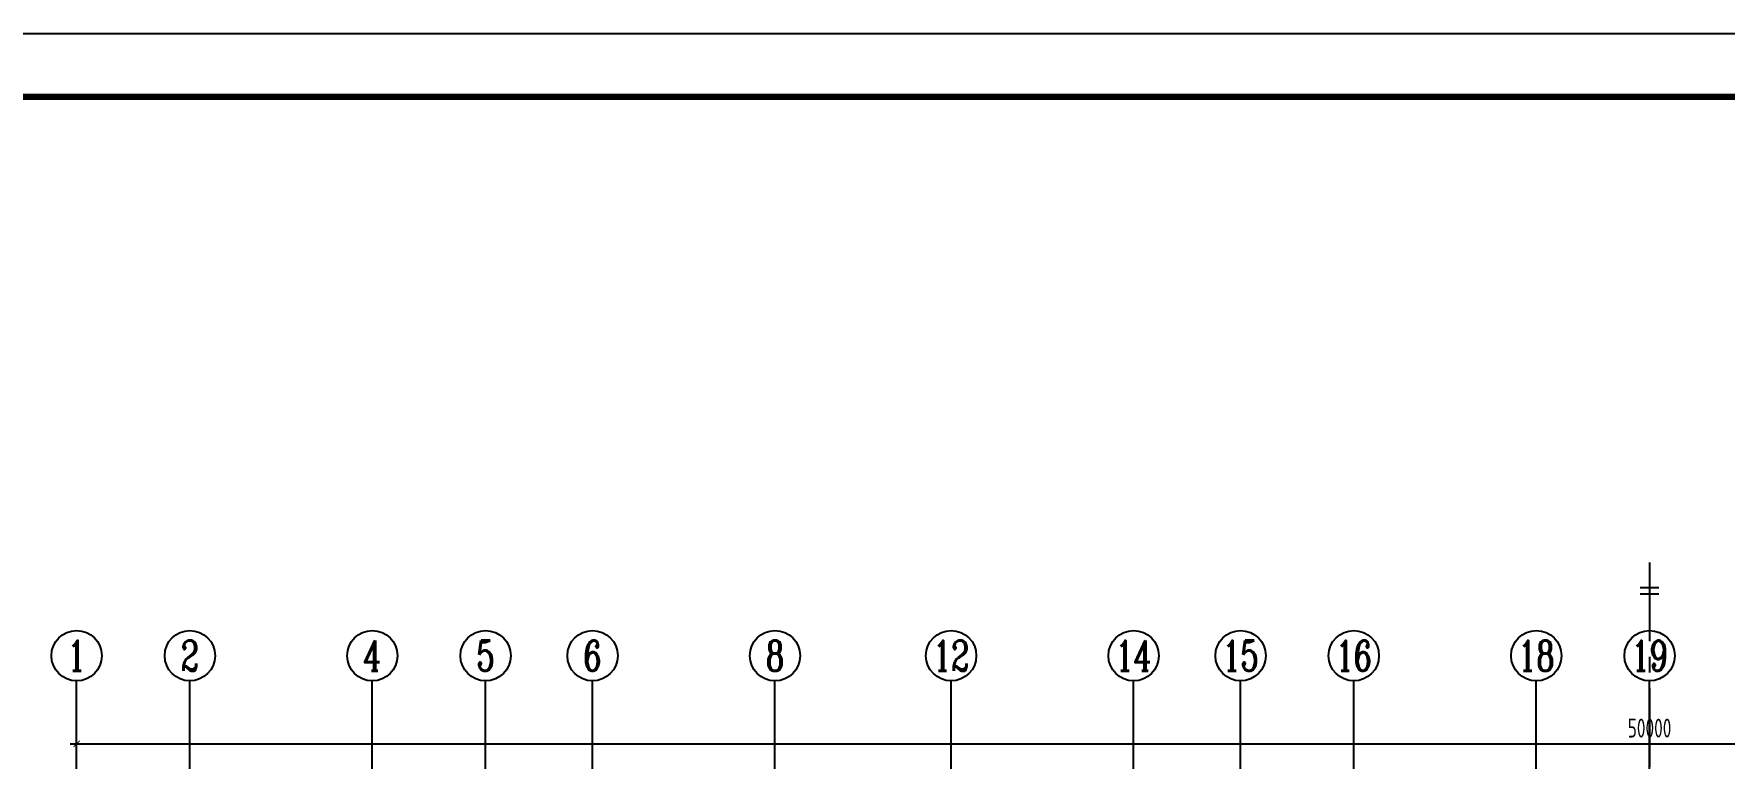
# Model space of a CAD drawing. Extents: x -812054 to 22247, y -644080 to 1003627.
# Drawn here: x -368141 to -341274, y -484185 to -472676 of the extents above; entities that cross this region are included whole.
import ezdxf
from ezdxf.enums import TextEntityAlignment as Align

# ---------------------------------------------------------------- set-up
doc = ezdxf.new("R2010")
doc.units = 0
doc.header["$LTSCALE"] = 1000
doc.linetypes.add('CENTER', pattern=[2, 1.25, -0.25, 0.25, -0.25])
doc.linetypes.add('DOTE', pattern=[2.42, 2, -0.2, 0.02, -0.2])
doc.layers.get('0').update_dxf_attribs({"linetype": 'CONTINUOUS'})
doc.layers.get('DEFPOINTS').update_dxf_attribs({"linetype": 'CONTINUOUS'})
for name, color, linetype in [('-TK', 7, 'CONTINUOUS'), ('A-AXIS', 1, 'CONTINUOUS'), ('A-DOTE', 10, 'DOTE'), ('AXIS_NUM', 7, 'CONTINUOUS'), ('S-Y一般标注', 3, 'CONTINUOUS'), ('THIN', 7, 'CONTINUOUS')]:
    doc.layers.add(name, color=color, linetype=linetype)
doc.styles.add('TSSD_Axis', font='complex.shx', dxfattribs={"width": 0.7, "bigfont": 'hztxt.shx'})
doc.styles.add('TSSD_DIMENSION', font='Tssdeng.shx', dxfattribs={"width": 0.7, "bigfont": 'tssdchn.shx'})
doc.dimstyles.new('TSSD_100_100', dxfattribs={"dimtxt": 300, "dimasz": 100, "dimexe": 100, "dimexo": 250, "dimgap": 100, "dimtad": 1, "dimdec": 0, "dimzin": 0, "dimdsep": 46, "dimtxsty": 'TSSD_DIMENSION', "dimblk": 'ARCHTICK', "dimcen": 0, "dimdle": 100, "dimclrt": 7, "dimadec": 0, "dimazin": 0, "dimtfac": 1, "dimtdec": 0, "dimtix": 1, "dimtmove": 2, "dimatfit": 3, "dimldrblk": 'ARCHTICK', "dimfxl": 1, "dimtolj": 1, "dimtzin": 0, "dimarcsym": 0})

# ---------------------------------------------------------------- blocks, each defined once
blk = doc.blocks.new('A1')
blk.add_lwpolyline([(0, 59400), (0, 0), (84100, 0), (84100, 59400)], close=True)
at = {"const_width": 100}
blk.add_lwpolyline([(2500, 58400), (2500, 1000), (83100, 1000), (83100, 58400)], close=True, dxfattribs=at)
blk = doc.blocks.new('ts_axno')
at = {"color": 0, "linetype": 'ByBlock', "lineweight": -2}
blk.add_circle((0, 0), 0.5, dxfattribs=at)
at = {"color": 0, "linetype": 'ByBlock', "lineweight": -2, "style": 'TSSD_Axis', "width": 0.7}
blk.add_attdef('A', text='', height=0.6, dxfattribs=at).set_placement((0, 0), align=Align.MIDDLE_CENTER)
blk = doc.blocks.new('_ArchTick')
at = {"color": 0, "linetype": 'ByBlock', "const_width": 0.15}
blk.add_lwpolyline([(-0.5, -0.5), (0.5, 0.5)], dxfattribs=at)
blk = doc.blocks.new('*D159')
at = {"layer": 'DEFPOINTS', "color": 0, "transparency": 16777216}
for p in [(54600, 20050), (4600, 18250), (54600, 18250)]:
    blk.add_point(p, dxfattribs=at)
at = {"layer": 'S-Y一般标注', "color": 0, "lineweight": -2, "transparency": 16777216}
for p, q in [((4500, 20050), (54700, 20050)), ((4600, 18500), (4600, 20150)), ((54600, 18500), (54600, 20150))]:
    blk.add_line(p, q, dxfattribs=at)
at = {"layer": 'S-Y一般标注', "color": 0, "lineweight": -2, "transparency": 16777216, "xscale": 100, "yscale": 100, "zscale": 100, "rotation": 180}
blk.add_blockref('_ArchTick', (4600, 20050), dxfattribs=at)
at = {"layer": 'S-Y一般标注', "color": 0, "lineweight": -2, "transparency": 16777216, "xscale": 100, "yscale": 100, "zscale": 100}
blk.add_blockref('_ArchTick', (54600, 20050), dxfattribs=at)
at = {"layer": 'S-Y一般标注', "color": 7, "transparency": 16777216, "insert": (29600, 20300), "char_height": 300, "attachment_point": 5, "style": 'TSSD_DIMENSION'}
blk.add_mtext('\\A1;50000', dxfattribs=at)
blk = doc.blocks.new('20210726.16395156')
at = {"layer": 'A-AXIS'}
for p, q in [((4600, 18249.9), (4600, 21049.9)), ((6400, 18249.9), (6400, 21049.9)), ((9300, 18249.9), (9300, 21049.9)), ((11100, 18249.9), (11100, 21049.9)), ((12800, 18249.9), (12800, 21049.9)), ((15700, 18249.9), (15700, 21049.9)), ((18500, 18249.9), (18500, 21049.9)), ((21400, 18249.9), (21400, 21049.9)), ((23100, 18249.9), (23100, 21049.9)), ((24900, 18249.9), (24900, 21049.9)), ((27800, 18249.9), (27800, 21049.9)), ((29600, 18249.9), (29600, 21049.9))]:
    blk.add_line(p, q, dxfattribs=at)
ref = blk.add_blockref('ts_axno', (4600, 21449.9), dxfattribs=dict(at, xscale=800, yscale=800, zscale=800))
ref.add_attrib('1', '1', dxfattribs={"layer": 'AXIS_NUM', "height": 480, "style": 'TSSD_Axis', "width": 0.7}).set_placement((4600, 21449.9), align=Align.MIDDLE_CENTER)
ref = blk.add_blockref('ts_axno', (6400, 21449.9), dxfattribs=dict(at, xscale=800, yscale=800, zscale=800))
ref.add_attrib('2', '2', dxfattribs={"layer": 'AXIS_NUM', "height": 480, "style": 'TSSD_Axis', "width": 0.7}).set_placement((6400, 21449.9), align=Align.MIDDLE_CENTER)
ref = blk.add_blockref('ts_axno', (9300, 21449.9), dxfattribs=dict(at, xscale=800, yscale=800, zscale=800))
ref.add_attrib('3', '4', dxfattribs={"layer": 'AXIS_NUM', "height": 480, "style": 'TSSD_Axis', "width": 0.7}).set_placement((9300, 21449.9), align=Align.MIDDLE_CENTER)
ref = blk.add_blockref('ts_axno', (11100, 21449.9), dxfattribs=dict(at, xscale=800, yscale=800, zscale=800))
ref.add_attrib('4', '5', dxfattribs={"layer": 'AXIS_NUM', "height": 480, "style": 'TSSD_Axis', "width": 0.7}).set_placement((11100, 21449.9), align=Align.MIDDLE_CENTER)
ref = blk.add_blockref('ts_axno', (12800, 21449.9), dxfattribs=dict(at, xscale=800, yscale=800, zscale=800))
ref.add_attrib('5', '6', dxfattribs={"layer": 'AXIS_NUM', "height": 480, "style": 'TSSD_Axis', "width": 0.7}).set_placement((12800, 21449.9), align=Align.MIDDLE_CENTER)
ref = blk.add_blockref('ts_axno', (15700, 21449.9), dxfattribs=dict(at, xscale=800, yscale=800, zscale=800))
ref.add_attrib('6', '8', dxfattribs={"layer": 'AXIS_NUM', "height": 480, "style": 'TSSD_Axis', "width": 0.7}).set_placement((15700, 21449.9), align=Align.MIDDLE_CENTER)
ref = blk.add_blockref('ts_axno', (18500, 21449.9), dxfattribs=dict(at, xscale=800, yscale=800, zscale=800))
ref.add_attrib('7', '12', dxfattribs={"layer": 'AXIS_NUM', "height": 480, "style": 'TSSD_Axis', "width": 0.7}).set_placement((18500, 21449.9), align=Align.MIDDLE_CENTER)
ref = blk.add_blockref('ts_axno', (21400, 21449.9), dxfattribs=dict(at, xscale=800, yscale=800, zscale=800))
ref.add_attrib('8', '14', dxfattribs={"layer": 'AXIS_NUM', "height": 480, "style": 'TSSD_Axis', "width": 0.7}).set_placement((21400, 21449.9), align=Align.MIDDLE_CENTER)
ref = blk.add_blockref('ts_axno', (23100, 21449.9), dxfattribs=dict(at, xscale=800, yscale=800, zscale=800))
ref.add_attrib('9', '15', dxfattribs={"layer": 'AXIS_NUM', "height": 480, "style": 'TSSD_Axis', "width": 0.7}).set_placement((23100, 21449.9), align=Align.MIDDLE_CENTER)
ref = blk.add_blockref('ts_axno', (24900, 21449.9), dxfattribs=dict(at, xscale=800, yscale=800, zscale=800))
ref.add_attrib('10', '16', dxfattribs={"layer": 'AXIS_NUM', "height": 480, "style": 'TSSD_Axis', "width": 0.7}).set_placement((24900, 21449.9), align=Align.MIDDLE_CENTER)
ref = blk.add_blockref('ts_axno', (27800, 21449.9), dxfattribs=dict(at, xscale=800, yscale=800, zscale=800))
ref.add_attrib('11', '18', dxfattribs={"layer": 'AXIS_NUM', "height": 480, "style": 'TSSD_Axis', "width": 0.7}).set_placement((27800, 21449.9), align=Align.MIDDLE_CENTER)
ref = blk.add_blockref('ts_axno', (29600, 21449.9), dxfattribs=dict(at, xscale=800, yscale=800, zscale=800))
ref.add_attrib('12', '19', dxfattribs={"layer": 'AXIS_NUM', "height": 480, "style": 'TSSD_Axis', "width": 0.7}).set_placement((29600, 21449.9), align=Align.MIDDLE_CENTER)
at = {"layer": 'S-Y一般标注'}
dim = blk.add_linear_dim(base=(54600, 20049.9), p1=(4600, 18249.9), p2=(54600, 18249.9), dimstyle='TSSD_100_100', dxfattribs=at)
dim.commit()
dim.dimension.update_dxf_attribs({"geometry": '*D159', "text_midpoint": (29600, 20299.9)})

msp = doc.modelspace()

# ---------------------------------------------------------------- linework, layer by layer
at = {"layer": 'THIN', "linetype": 'CENTER'}
msp.add_line((-342460.69, -481073.5), (-342460.69, -504940.43), dxfattribs=at)
at = {"layer": 'THIN'}
for p, q in [((-342310.69, -481476.73), (-342610.69, -481476.73)), ((-342310.69, -481576.73), (-342610.69, -481576.73))]:
    msp.add_line(p, q, dxfattribs=at)

# ---------------------------------------------------------------- block references
at = {"layer": '-TK'}
msp.add_blockref('A1', (-383402.98, -532075.79), dxfattribs=at)
at = {"layer": 'A-DOTE'}
msp.add_blockref('20210726.16395156', (-372060.69, -504006.33), dxfattribs=at)

doc.saveas('drawing.dxf')
